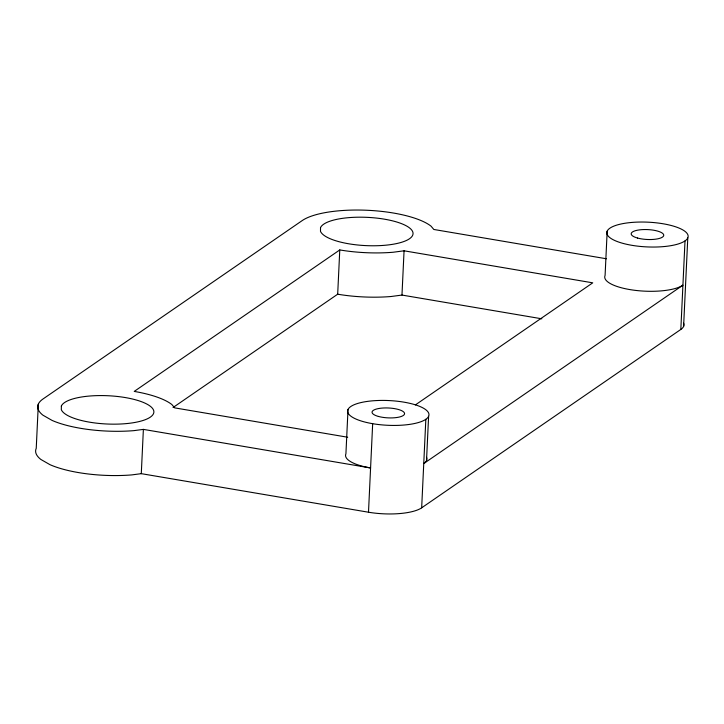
<?xml version="1.0" encoding="UTF-8"?>
<svg xmlns="http://www.w3.org/2000/svg" width="724" height="724" viewBox="0 0 724 724"><rect width="100%" height="100%" fill="white"/><g stroke="black" fill="none" stroke-linecap="round" stroke-linejoin="round"><path stroke-width="1.09" d="M38.327 404.092L36.236 448.355A69.775 21.213 2.7 0 0 40.87 459.459L49.938 464.654A69.775 21.213 2.7 0 0 131.868 474.899L141.289 473.659L368.498 512.221A40.698 12.371 2.7 0 0 421.667 507.823L680.832 329.438A40.698 12.371 2.7 0 0 683.628 323.203M141.289 473.659L143.379 429.386L370.579 467.957A40.698 12.371 2.7 0 1 345.918 453.821L348.009 409.558M173.063 407.512L337.683 294.197L339.773 249.934A69.775 21.213 2.7 0 0 393.123 252.251L404.064 250.803L592.748 282.831L415.395 404.906M368.498 512.221L372.67 423.694M337.683 294.197A69.775 21.213 2.7 0 0 391.032 296.514L401.974 295.066L404.064 250.803M421.667 507.823L425.839 419.296M426.517 460.555L428.608 416.291A40.698 12.371 2.7 0 0 372.824 400.806A40.698 12.371 2.7 0 0 363.484 421.676A40.698 12.371 2.7 0 0 428.608 416.291M607.174 231.173L605.092 275.437A40.698 12.371 2.7 0 0 634.785 290.306A40.698 12.371 2.7 0 0 682.922 285.175L423.757 463.559A40.698 12.371 2.7 0 0 426.545 457.324M680.832 329.438L685.013 240.911M683.601 326.433L687.782 237.906A40.698 12.371 2.7 0 0 631.998 222.422A40.698 12.371 2.7 0 0 622.658 243.291A40.698 12.371 2.7 0 0 687.782 237.906M339.773 249.934L134.221 391.413A69.775 21.213 2.7 0 1 171.869 404.544L174.656 407.865L347.692 437.233M143.379 429.386L133.949 430.635A69.775 21.213 2.7 0 1 52.028 420.391L42.96 415.196A69.775 21.213 2.7 0 1 43.069 398.942L302.243 220.558A69.775 21.213 2.7 0 1 366.733 210.25A69.775 21.213 2.7 0 1 431.033 226.15L433.83 229.472L606.459 258.776M401.974 295.066L541.824 318.804M61.359 406.019L61.332 409.712A46.517 14.145 2.7 0 0 132.293 422.888A46.517 14.145 2.7 0 0 132.465 399.014A46.517 14.145 2.7 0 0 61.359 406.019M320.524 227.635L320.497 231.327A46.517 14.145 2.7 0 0 391.467 244.504A46.517 14.145 2.7 0 0 391.63 220.63A46.517 14.145 2.7 0 0 320.524 227.635M637.545 238.042A16.281 4.95 2.7 0 0 663.6 235.888A16.281 4.95 2.7 0 0 641.283 229.689A16.281 4.95 2.7 0 0 637.545 238.042M378.381 416.427A16.281 4.95 2.7 0 0 404.426 414.273A16.281 4.95 2.7 0 0 382.118 408.083A16.281 4.95 2.7 0 0 378.381 416.427"/></g></svg>
